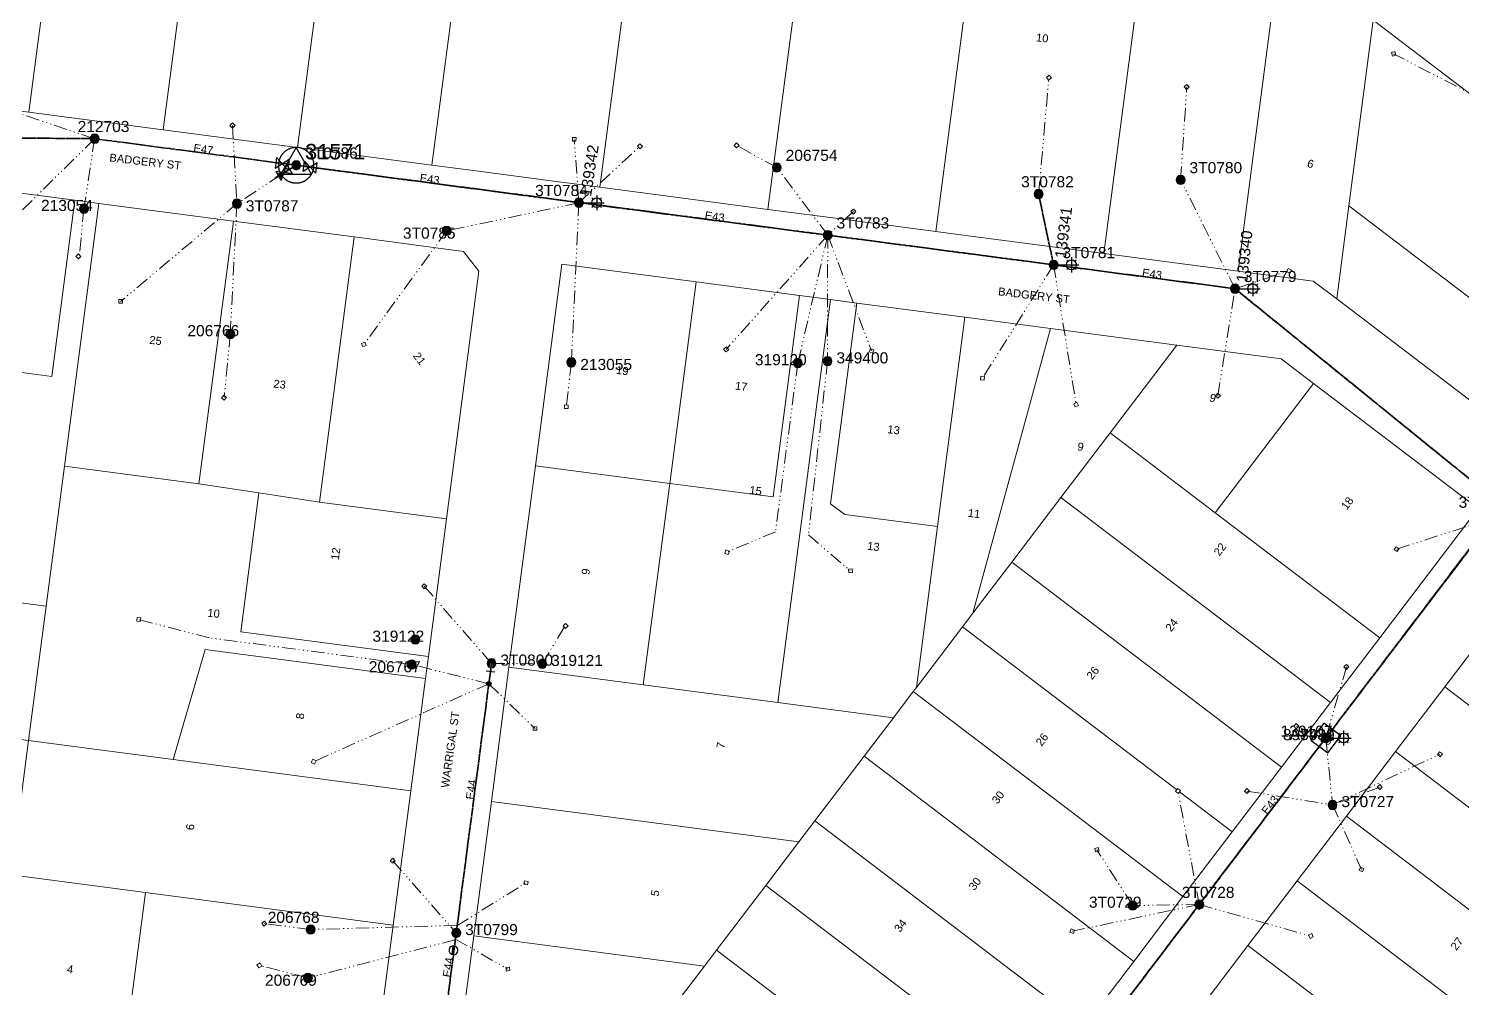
# Model space of a CAD drawing. Header units: metres. Extents: x 264899 to 270320, y 6185871 to 6191197.
# Drawn here: x 267443.8 to 267766.3, y 6186898.8 to 6187114.8 of the extents above; entities that cross this region are included whole.
import ezdxf
from ezdxf.enums import TextEntityAlignment as Align

# ---------------------------------------------------------------- set-up
doc = ezdxf.new("R2010")
doc.units = ezdxf.units.M
doc.linetypes.add('Cable Exist OH', pattern=[1, 1, 0])
doc.linetypes.add('PHANTOMX2', pattern=[6.6, 3, -0.75, 0.2, -0.75, 0.2, -0.75, 0.2, -0.75])
doc.layers.get('0').update_dxf_attribs({"color": 6})
for name, color, linetype, lineweight in [('_User_HV_Exist', 1, 'Continuous', 35), ('_User_LV_Exist', 5, 'Continuous', 35), ('Cadastre Land Parcels_SP_EXT', 118, 'Continuous', 15), ('Cadastre Roads_SP_EXT', 218, 'Continuous', 15), ('Mains_HV_EXT', 13, 'Continuous', 25), ('Mains_LV_EXT', 163, 'Continuous', 25), ('Mains_SL_EXT', 131, 'Continuous', 25), ('Services_SP_EXT', 42, 'PHANTOMX2', 20)]:
    doc.layers.add(name, color=color, linetype=linetype, lineweight=lineweight)
for name, color, linetype in [('Equip_LV_EXT', 7, 'Continuous'), ('Equip_SP_HV_EXT', 7, 'Continuous'), ('Equip_SP_LV_EXT', 7, 'Continuous'), ('Equip_SP_SL_EXT', 7, 'Continuous'), ('Sub_SP_TR_HV_LV_EXT', 7, 'Continuous'), ('SupportsOH_SP_TR_HV_LV_SL_EXT', 7, 'Continuous')]:
    doc.layers.add(name, color=color, linetype=linetype)
doc.layers.get('0').freeze()
doc.styles.add('iecARIAL', font='arial.ttf', dxfattribs={"height": 2})
doc.styles.add('POLE_LABEL', font='arial.ttf', dxfattribs={"height": 2})
doc.styles.add('SL_LABEL', font='arial.ttf', dxfattribs={"height": 2})
doc.styles.get("Standard").update_dxf_attribs({"font": 'arial.ttf'})
doc.linetypes.add('Cable E UG', pattern='A,5,-0.1,["E",Standard,S=1.5,R=0,X=0,Y=-0.75],-1.45', length=6.55)

# ---------------------------------------------------------------- blocks, each defined once
blk = doc.blocks.new('SUB_POLE_EXT')
at = {"flags": 128}
for points in [[(-0.05, 4), (-0.15, 4), (-0.25, 3.99), (-0.34, 3.99), (-0.44, 3.98), (-0.54, 3.96), (-0.64, 3.95), (-0.73, 3.93), (-0.83, 3.91), (-0.92, 3.89), (-1.02, 3.87), (-1.11, 3.84), (-1.21, 3.81), (-1.3, 3.78), (-1.39, 3.75), (-1.49, 3.71), (-1.58, 3.68), (-1.67, 3.64), (-1.75, 3.59), (-1.84, 3.55), (-1.93, 3.5), (-2.01, 3.46), (-2.1, 3.41), (-2.18, 3.35), (-2.26, 3.3), (-2.34, 3.24), (-2.42, 3.18), (-2.5, 3.12), (-2.58, 3.06), (-2.65, 3), (-2.72, 2.93), (-2.79, 2.86), (-2.86, 2.79), (-2.93, 2.72), (-3, 2.65), (-3.06, 2.58), (-3.12, 2.5), (-3.18, 2.42), (-3.24, 2.34), (-3.3, 2.26), (-3.35, 2.18), (-3.41, 2.1), (-3.46, 2.01), (-3.5, 1.93), (-3.55, 1.84), (-3.59, 1.75), (-3.64, 1.67), (-3.68, 1.58), (-3.71, 1.49), (-3.75, 1.39), (-3.78, 1.3), (-3.81, 1.21), (-3.84, 1.11), (-3.87, 1.02), (-3.89, 0.92), (-3.91, 0.83), (-3.93, 0.73), (-3.95, 0.64), (-3.96, 0.54), (-3.98, 0.44), (-3.99, 0.34), (-3.99, 0.25), (-4, 0.15), (-4, 0.05), (-4, -0.05), (-4, -0.15), (-3.99, -0.25), (-3.99, -0.34), (-3.98, -0.44), (-3.96, -0.54), (-3.95, -0.64), (-3.93, -0.73), (-3.91, -0.83), (-3.89, -0.92), (-3.87, -1.02), (-3.84, -1.11), (-3.81, -1.21), (-3.78, -1.3), (-3.75, -1.39), (-3.71, -1.49), (-3.68, -1.58), (-3.64, -1.67), (-3.59, -1.75), (-3.55, -1.84), (-3.5, -1.93), (-3.46, -2.01), (-3.41, -2.1), (-3.35, -2.18), (-3.3, -2.26), (-3.24, -2.34), (-3.18, -2.42), (-3.12, -2.5), (-3.06, -2.58), (-3, -2.65), (-2.93, -2.72), (-2.86, -2.79), (-2.79, -2.86), (-2.72, -2.93), (-2.65, -3), (-2.58, -3.06), (-2.5, -3.12), (-2.42, -3.18), (-2.34, -3.24), (-2.26, -3.3), (-2.18, -3.35), (-2.1, -3.41), (-2.01, -3.46), (-1.93, -3.5), (-1.84, -3.55), (-1.75, -3.59), (-1.67, -3.64), (-1.58, -3.68), (-1.49, -3.71), (-1.39, -3.75), (-1.3, -3.78), (-1.21, -3.81), (-1.11, -3.84), (-1.02, -3.87), (-0.92, -3.89), (-0.83, -3.91), (-0.73, -3.93), (-0.64, -3.95), (-0.54, -3.96), (-0.44, -3.98), (-0.34, -3.99), (-0.25, -3.99), (-0.15, -4), (-0.05, -4), (0.05, -4), (0.15, -4), (0.25, -3.99), (0.34, -3.99), (0.44, -3.98), (0.54, -3.96), (0.64, -3.95), (0.73, -3.93), (0.83, -3.91), (0.92, -3.89), (1.02, -3.87), (1.11, -3.84), (1.21, -3.81), (1.3, -3.78), (1.39, -3.75), (1.49, -3.71), (1.58, -3.68), (1.67, -3.64), (1.75, -3.59), (1.84, -3.55), (1.93, -3.5), (2.01, -3.46), (2.1, -3.41), (2.18, -3.35), (2.26, -3.3), (2.34, -3.24), (2.42, -3.18), (2.5, -3.12), (2.58, -3.06), (2.65, -3), (2.72, -2.93), (2.79, -2.86), (2.86, -2.79), (2.93, -2.72), (3, -2.65), (3.06, -2.58), (3.12, -2.5), (3.18, -2.42), (3.24, -2.34), (3.3, -2.26), (3.35, -2.18), (3.41, -2.1), (3.46, -2.01), (3.5, -1.93), (3.55, -1.84), (3.59, -1.75), (3.64, -1.67), (3.68, -1.58), (3.71, -1.49), (3.75, -1.39), (3.78, -1.3), (3.81, -1.21), (3.84, -1.11), (3.87, -1.02), (3.89, -0.92), (3.91, -0.83), (3.93, -0.73), (3.95, -0.64), (3.96, -0.54), (3.98, -0.44), (3.99, -0.34), (3.99, -0.25), (4, -0.15), (4, -0.05), (4, 0.05), (4, 0.15), (3.99, 0.25), (3.99, 0.34), (3.98, 0.44), (3.96, 0.54), (3.95, 0.64), (3.93, 0.73), (3.91, 0.83), (3.89, 0.92), (3.87, 1.02), (3.84, 1.11), (3.81, 1.21), (3.78, 1.3), (3.75, 1.39), (3.71, 1.49), (3.68, 1.58), (3.64, 1.67), (3.59, 1.75), (3.55, 1.84), (3.5, 1.93), (3.46, 2.01), (3.41, 2.1), (3.35, 2.18), (3.3, 2.26), (3.24, 2.34), (3.18, 2.42), (3.12, 2.5), (3.06, 2.58), (3, 2.65), (2.93, 2.72), (2.86, 2.79), (2.79, 2.86), (2.72, 2.93), (2.65, 3), (2.58, 3.06), (2.5, 3.12), (2.42, 3.18), (2.34, 3.24), (2.26, 3.3), (2.18, 3.35), (2.1, 3.41), (2.01, 3.46), (1.93, 3.5), (1.84, 3.55), (1.75, 3.59), (1.67, 3.64), (1.58, 3.68), (1.49, 3.71), (1.39, 3.75), (1.3, 3.78), (1.21, 3.81), (1.11, 3.84), (1.02, 3.87), (0.92, 3.89), (0.83, 3.91), (0.73, 3.93), (0.64, 3.95), (0.54, 3.96), (0.44, 3.98), (0.34, 3.99), (0.25, 3.99), (0.15, 4), (0.05, 4)], [(0, 4), (-3.46, -2), (3.46, -2)]]:
    blk.add_lwpolyline(points, close=True, dxfattribs=at)
at = {"flags": 8}
blk.add_attdef('ASSET_NUM', text='', height=2.5, dxfattribs=at).set_placement((0, 7), align=Align.MIDDLE_CENTER)
for tag, flags, p in [('STREET_CODE', 9, (-1.38, 1.45)), ('NO_PHASES', 9, (-1.38, 1.05)), ('OPERATED_BY', 9, (-1.38, 0.65)), ('MAINTAINED_BY', 9, (-1.38, 0.45)), ('ORIENTATION', 9, (-1.38, 0.25)), ('OWNED_BY', 9, (-1.38, 0.05)), ('CONSTRUCTED_VOLTAGE', 9, (-1.13, 0.75)), ('OPERATING_VOLTAGE', 9, (-1.13, 0.35)), ('STATE', 9, (-1.38, -0.35)), ('USAGE', 9, (-1.38, -0.75)), ('LEGEND', 9, (-1.38, -0.95)), ('SUBURB', 9, (-1.38, -1.15)), ('STREETNAME', 9, (-1.38, -1.35)), ('LOCATION', 9, (-1.38, -1.55)), ('NOTES', 9, (-1.38, -1.75)), ('Z', 1, (-1.38, -1.95)), ('SECONDARY_VOLTAGE', 9, (-1.13, -0.65)), ('SUBSTATION_TYPE', 9, (-1.13, -1.05))]:
    blk.add_attdef(tag, text='', height=0.1, dxfattribs=dict(flags=flags)).set_placement(p, align=Align.MIDDLE_LEFT)
blk = doc.blocks.new('LV_OH_LINKS_CLOSED_EXT')
for p, q in [((-0.17, 4.97), (-0.17, 3)), ((0.17, 4.97), (0.17, 3))]:
    blk.add_line(p, q)
blk.add_lwpolyline([(0, 2.99, 1), (0, 4.98, 1)], format="xyb", close=True)
at = {"flags": 9}
for tag, p in [('ACTUAL_STATUS', (0, 0)), ('CONSTRUCTED_VOLTAGE', (0, -0.2)), ('OPERATING_VOLTAGE', (0, -0.6)), ('ORIENTATION', (0, -0.8)), ('OWNED_BY', (0, -1)), ('STATE', (0, -1.2)), ('SWITCH_TYPE', (0, -1.4)), ('NO_PHASES', (0, -0.4)), ('USAGE', (0, -1.6)), ('NOTES', (0, -1.8))]:
    blk.add_attdef(tag, text='', height=0.2, dxfattribs=at).set_placement(p, align=Align.MIDDLE_LEFT)
at = {"flags": 1}
blk.add_attdef('Z', (0, 0), '', height=0.2, dxfattribs=at)
blk = doc.blocks.new('LV_OH_LINKS_DISTFUSE_EXT')
for p, q in [((0, 0), (0.96, 0)), ((3.84, 0), (4.8, 0))]:
    blk.add_line(p, q)
blk.add_lwpolyline([(3.84, -1.2), (3.84, 1.2), (0.96, -1.2), (0.96, 1.2)], close=True)
at = {"flags": 9}
for tag, p in [('ACTUAL_STATUS', (0, 0)), ('CONSTRUCTED_VOLTAGE', (0, -0.2)), ('OPERATING_VOLTAGE', (0, -0.6)), ('ORIENTATION', (0, -0.8)), ('OWNED_BY', (0, -1)), ('STATE', (0, -1.2)), ('SWITCH_TYPE', (0, -1.4)), ('NO_PHASES', (0, -0.4)), ('USAGE', (0, -1.6)), ('NOTES', (0, -1.8))]:
    blk.add_attdef(tag, text='', height=0.2, dxfattribs=at).set_placement(p, align=Align.MIDDLE_LEFT)
at = {"flags": 1}
blk.add_attdef('Z', (0, 0), '', height=0.2, dxfattribs=at)
blk = doc.blocks.new('SL_LANTERN_EXT')
at = {"flags": 9}
for tag, p in [('LRATECODE', (-7.4, 0)), ('LOUTREACHVOCAB', (-7.2, 0)), ('LOUTREACH', (-7, 0)), ('LANTNUMBER', (-6.6, 0)), ('LNEW', (-6.4, 0)), ('LMASTVOCAB', (-6.2, 0)), ('LMAST', (-6, 0)), ('LLAMPVOCAB', (-5.8, 0)), ('LLAMP', (-5.6, 0)), ('LEXIST', (-5.4, 0)), ('LCHARGE3PERCENT', (-5.2, 0)), ('LCHARGE3', (-5, 0)), ('LCHARGE2PERCENT', (-4.8, 0)), ('LCHARGE2', (-4.6, 0)), ('LCHARGE1PERCENT', (-4.4, 0)), ('LCHARGE1', (-4.2, 0)), ('LCATEGORY', (-4, 0)), ('LBRACKETVOCAB', (-3.8, 0)), ('LBRACKET', (-3.6, 0)), ('LKINGHEIGHT', (-3.4, 0)), ('CREPLACE', (-3.2, 0)), ('CREMOVE', (-3, 0)), ('CNUMBER', (-2.8, 0)), ('CNEW', (-2.6, 0)), ('CEXIST', (-2.4, 0)), ('USAGE', (-2.2, 0)), ('STATE', (-2, 0)), ('OWNED_BY', (-1.8, 0)), ('ORIENTATION', (-1.6, 0)), ('OPERATING_VOLTAGE', (-1.4, 0)), ('NO_PHASES', (-1.2, 0)), ('LANTERN_TYPE', (-1, 0)), ('LANTERN_PURPOSE', (-0.8, 0)), ('CONTROL_TYPE', (-0.6, 0)), ('CONSTRUCTED_VOLTAGE', (-0.4, 0))]:
    blk.add_attdef(tag, text='', height=0.001, rotation=270, dxfattribs=at).set_placement(p, align=Align.MIDDLE_LEFT)
at = {"style": 'SL_LABEL', "flags": 9}
blk.add_attdef('STREET_CODE', text='', height=0.001, rotation=270, dxfattribs=at).set_placement((0, 0), align=Align.MIDDLE_LEFT)
at = {"flags": 1}
blk.add_attdef('Z', (0, 0), '', height=0.001, rotation=270, dxfattribs=at)
at = {"flags": 9}
for tag, p in [('LREMOVE', (0, -7.6)), ('LREPLACE', (0, -7.8)), ('LTYPE', (0, -8)), ('LTYPEVOCAB', (0, -8.2)), ('LEGEND', (0, -8.4)), ('SUBURB', (0, -8.6)), ('STREETNAME', (0, -8.8)), ('LOCATION', (0, -9)), ('NOTES', (0, -9.2)), ('MAINTAINED_BY', (0, -9.86))]:
    blk.add_attdef(tag, text='', height=0.001, dxfattribs=at).set_placement(p, align=Align.MIDDLE_LEFT)
blk.add_attdef('OPERATED_BY', (0, -9.61), '', height=0.001, dxfattribs=at)
blk.add_wipeout([(5.69, 0), (5.06, -1.06), (4, -1.69), (2.94, -1.06), (2.31, 0), (2.94, 1.06), (4, 1.69), (5.06, 1.06)])
for p, q in [((0, 0), (4, 0)), ((2.94, 1.06), (3.2, 0.8)), ((4, 1.69), (4, 0)), ((5.06, 1.06), (4.8, 0.8)), ((2.94, -1.06), (3.2, -0.8)), ((4, 0), (5.69, 0)), ((4, 0), (4, -1.69)), ((5.06, -1.06), (4.8, -0.8))]:
    blk.add_line(p, q)
blk.add_circle((4, 0), 1.12)
at = {"width": 0.9}
blk.add_attdef('LNUMBER', text='', height=1, dxfattribs=at).set_placement((7, -1), align=Align.MIDDLE_LEFT)
blk = doc.blocks.new('CCP_EXT')
blk.add_wipeout([(0, 0.57), (0.57, 0), (0, -0.57), (-0.57, 0)])
blk.add_lwpolyline([(-0.57, 0), (0, 0.57), (0.57, 0), (0, -0.57), (-0.57, 0)])
at = {"flags": 1}
blk.add_attdef('Z', (0, 0), '', height=0.2, dxfattribs=at)
at = {"flags": 9}
for tag, p in [('CCP_TYPE', (0, 0)), ('CONSTRUCTED_VOLTAGE', (0, -0.2)), ('OPERATING_VOLTAGE', (0, -0.6)), ('ORIENTATION', (0, -0.8)), ('OWNED_BY', (0, -1)), ('STATE', (0, -1.8)), ('NO_PHASES', (0, -0.4)), ('USAGE', (0, -1.2)), ('LEGEND', (0, -1.4)), ('LIFE_SUPPORT', (0, -1.6)), ('NOTES', (0, -2))]:
    blk.add_attdef(tag, text='', height=0.2, dxfattribs=at).set_placement(p, align=Align.MIDDLE_LEFT)
blk = doc.blocks.new('POLE_EXT')
blk.add_hatch(color=256).paths.add_polyline_path([(-1, 0, 1), (1, 0, 1)])
blk.add_lwpolyline([(-1, 0, 1), (1, 0, 1)], format="xyb", close=True)
at = {"flags": 8}
blk.add_attdef('pNumber', text='', height=2, dxfattribs=at).set_placement((2.5, 2.5), align=Align.MIDDLE_CENTER)
at = {"style": 'POLE_LABEL', "flags": 9}
for tag, p in [('STRUCTURE_PLANT_NUMBER', (1.35, 0.03)), ('STREET_CODE', (1.35, -0.2))]:
    blk.add_attdef(tag, text='', height=0.2, dxfattribs=at).set_placement(p, align=Align.MIDDLE_LEFT)
at = {"flags": 9}
for tag, p in [('OWNED_BY', (1.35, -0.4)), ('SPECIAL_USE', (1.35, -0.8)), ('STATE', (1.35, -1)), ('cLV', (1.35, -1.4)), ('hDepth', (1.35, -1.6)), ('hDia', (1.35, -1.8)), ('cHV', (1.35, -2)), ('PARENT', (1.35, -0.6)), ('USAGE', (1.35, -1.2)), ('LBRACKET', (1.35, -2.2)), ('LExisting', (1.35, -2.4)), ('LANTNUMBER', (1.35, -2.6)), ('LOther', (1.35, -2.8)), ('LRemove', (1.35, -3)), ('LEGEND', (1.35, -3.2)), ('cLinedev', (1.35, -3.4)), ('pExisting', (1.35, -3.8)), ('pFooting', (1.35, -4.4)), ('pNew', (1.35, -4.6)), ('pRelocate', (1.35, -5)), ('pRemove', (1.35, -5.2)), ('pReplace', (1.35, -5.4)), ('pStay', (1.35, -5.6)), ('pType', (1.35, -5.8)), ('cspan', (1.35, -6)), ('STREETNAME', (1.35, -6.2)), ('SUBURB', (1.35, -6.4)), ('LOCATION', (1.35, -3.6)), ('PFNUMBER', (1.35, -4)), ('NEWPFNUMBER', (1.35, -4.2)), ('OPERATED_BY', (1.36, -7.01)), ('NOTES', (1.35, -6.6)), ('MAINTAINED_BY', (1.36, -6.81))]:
    blk.add_attdef(tag, text='', height=0.2, dxfattribs=at).set_placement(p, align=Align.MIDDLE_LEFT)
at = {"flags": 1}
blk.add_attdef('Z', (1.35, -7.33), '', height=0.2, dxfattribs=at)
blk = doc.blocks.new('HV_LOAD_BREAK_EXT')
blk.add_lwpolyline([(-2.4, -2.4), (2.4, -2.4), (2.4, 2.4), (-2.4, 2.4)], close=True)
at = {"insert": (-1.1, 0.99), "char_height": 2, "width": 2.9628, "attachment_point": 1}
blk.add_mtext('{\\Fisocp|c0;LB}', dxfattribs=at)
for tag, height, flags, p in [('ASSET_NUM', 2.5, 8, (2, 2)), ('STREET_CODE', 0.2, 9, (1.5, 0)), ('ACTUAL_STATUS', 0.2, 9, (1.5, -0.2)), ('CONSTRUCTED_VOLTAGE', 0.2, 9, (1.5, -0.4)), ('OPERATING_VOLTAGE', 0.2, 9, (1.5, -0.8)), ('ORIENTATION', 0.2, 9, (1.5, -1)), ('OWNED_BY', 0.2, 9, (1.5, -1.2)), ('OPERATED_BY', 0.2, 9, (1.5, -1.4)), ('STATE', 0.2, 9, (1.5, -1.8)), ('SWITCH_TYPE', 0.2, 9, (1.5, -2)), ('STREETNAME', 0.2, 9, (1.5, -2.8)), ('SUBURB', 0.2, 9, (1.5, -3)), ('NO_PHASES', 0.2, 9, (1.5, -0.6)), ('MAINTAINED_BY', 0.2, 9, (1.5, -1.6)), ('USAGE', 0.2, 9, (1.5, -2.2)), ('LEGEND', 0.2, 9, (1.5, -2.4)), ('LOCATION', 0.2, 9, (1.5, -2.6)), ('NOTES', 0.2, 9, (1.5, -3.2)), ('Z', 0.2, 1, (1.5, -3.6)), ('LABEL_ALIGNMENT', 0.2, 9, (1.5, -3.4))]:
    blk.add_attdef(tag, text='', height=height, dxfattribs=dict(flags=flags)).set_placement(p, align=Align.MIDDLE_LEFT)
blk = doc.blocks.new('End Shackle_EXT')
blk.add_wipeout([(0, 0.25), (1.81, 0.25), (1.82, -0.25), (0, -0.25)])
blk.add_line((1.81, -1), (1.81, 1))
at = {"flags": 1}
blk.add_attdef('Z', (0, 0), '', height=0.2, dxfattribs=at)
at = {"flags": 9}
for tag, p in [('CONNECTOR_TYPE', (0, 0)), ('CONSTRUCTED_VOLTAGE', (0, -0.2)), ('OPERATING_VOLTAGE', (0, -0.6)), ('ORIENTATION', (0, -0.8)), ('OWNED_BY', (0, -1)), ('STATE', (0, -1.2)), ('NO_PHASES', (0, -0.4)), ('USAGE', (0, -1.4)), ('NOTES', (0, -1.6))]:
    blk.add_attdef(tag, text='', height=0.2, dxfattribs=at).set_placement(p, align=Align.MIDDLE_LEFT)
blk = doc.blocks.new('CONNECTOR_NODE_EXT')
h = blk.add_hatch(color=256)
edge = h.paths.add_edge_path()
edge.add_arc((0, 0), 0.5, 0, 360)
blk.add_circle((0, 0), 0.5)
at = {"flags": 1}
blk.add_attdef('Z', (0, 0), '', height=0.2, dxfattribs=at)
at = {"flags": 9}
for tag, p in [('CONNECTOR_TYPE', (0, 0)), ('CONSTRUCTED_VOLTAGE', (0, -0.2)), ('OPERATING_VOLTAGE', (0, -0.6)), ('ORIENTATION', (0, -0.8)), ('SUBTYPE', (0, -1)), ('NO_PHASES', (0, -0.4)), ('USAGE', (0, -1.2)), ('NOTES', (0, -1.4))]:
    blk.add_attdef(tag, text='', height=0.2, dxfattribs=at).set_placement(p, align=Align.MIDDLE_LEFT)

msp = doc.modelspace()

# ---------------------------------------------------------------- linework, layer by layer
at = {"layer": '_User_LV_Exist', "linetype": 'Cable Exist OH'}
for points in [[(267458.6, 6187090.04), (267373.37, 6187090.83), (267355.37, 6187070.71)], [(267503.94, 6187084.07), (267458.6, 6187090.04)], [(267503.94, 6187084.07), (267500.44, 6187081.87)], [(267539.94, 6186911.27), (267547.28, 6186967.36)], [(267536.91, 6186887.84), (267539.94, 6186911.27)]]:
    msp.add_lwpolyline(points, dxfattribs=at)
at = {"layer": 'Cadastre Land Parcels_SP_EXT', "linetype": 'Continuous'}
for points in [[(267458.3, 6187206.52), (267428.04, 6187210.23), (267413.55, 6187100.01), (267443.78, 6187096.03), (267458.3, 6187206.52)], [(267488.55, 6187202.81), (267458.3, 6187206.52), (267443.78, 6187096.03), (267474, 6187092.04), (267488.55, 6187202.81)], [(267518.81, 6187199.1), (267488.55, 6187202.81), (267474, 6187092.04), (267504.22, 6187088.06), (267518.81, 6187199.1)], [(267549.07, 6187195.39), (267518.81, 6187199.1), (267504.22, 6187088.06), (267534.44, 6187084.08), (267549.07, 6187195.39)], [(267586.89, 6187190.75), (267578.67, 6187191.76), (267549.07, 6187195.39), (267534.44, 6187084.08), (267543.22, 6187082.93), (267563.52, 6187080.26), (267564.82, 6187080.09), (267572.23, 6187079.11), (267586.89, 6187190.75)], [(267624.71, 6187186.12), (267616.73, 6187187.1), (267586.89, 6187190.75), (267572.23, 6187079.11), (267594.38, 6187076.2), (267610.01, 6187074.14), (267624.71, 6187186.12)], [(267662.53, 6187181.48), (267633.26, 6187185.07), (267626.69, 6187185.88), (267624.71, 6187186.12), (267610.01, 6187074.14), (267624.63, 6187072.22), (267647.79, 6187069.17), (267662.53, 6187181.48)], [(267700.35, 6187176.85), (267662.53, 6187181.48), (267647.79, 6187069.17), (267655.09, 6187068.21), (267685.58, 6187064.2), (267700.35, 6187176.85)], [(267719.66, 6187089.62), (267725.3, 6187132.61), (267728.04, 6187153.49), (267730.61, 6187173.14), (267700.35, 6187176.85), (267685.58, 6187064.2), (267715.81, 6187060.22), (267719.66, 6187089.62)], [(267825.14, 6187079.61), (267728.04, 6187153.49), (267725.3, 6187132.61), (267746.21, 6187116.7), (267814.08, 6187065.05), (267825.14, 6187079.61)], [(267740.73, 6187074.9), (267746.21, 6187116.7), (267725.3, 6187132.61), (267719.66, 6187089.62), (267715.81, 6187060.22), (267732.74, 6187058), (267737.99, 6187054), (267740.73, 6187074.9)], [(267814.08, 6187065.05), (267746.21, 6187116.7), (267740.73, 6187074.9), (267791.94, 6187035.92), (267814.08, 6187065.05)], [(267454.15, 6187076.19), (267429.36, 6187079.45), (267426.38, 6187056.69), (267424.16, 6187039.78), (267448.96, 6187036.52), (267454.15, 6187076.19)], [(267459.58, 6187075.47), (267454.15, 6187076.19), (267448.96, 6187036.52), (267424.16, 6187039.78), (267423.41, 6187034.05), (267420.45, 6187011.41), (267417.48, 6186988.76), (267447.71, 6186984.79), (267451.84, 6187016.33), (267459.58, 6187075.47)], [(267489.8, 6187071.5), (267459.58, 6187075.47), (267451.84, 6187016.33), (267482.06, 6187012.35), (267489.8, 6187071.5)], [(267783.29, 6187024.54), (267791.94, 6187035.92), (267740.73, 6187074.9), (267737.99, 6187054), (267777.69, 6187023.78), (267783.29, 6187024.54)], [(267517, 6187067.92), (267489.8, 6187071.5), (267482.06, 6187012.35), (267495.57, 6187010.31), (267509.19, 6187008.25), (267517, 6187067.92)], [(267545.02, 6187060.19), (267541.58, 6187064.68), (267517, 6187067.92), (267509.19, 6187008.25), (267537.73, 6187004.49), (267545.02, 6187060.19)], [(267593.89, 6187057.8), (267563.67, 6187061.78), (267557.74, 6187016.44), (267587.95, 6187012.46), (267593.89, 6187057.8)], [(267617.18, 6187054.74), (267593.89, 6187057.8), (267587.95, 6187012.46), (267611.25, 6187009.4), (267617.18, 6187054.74)], [(267624.12, 6187053.83), (267617.18, 6187054.74), (267611.25, 6187009.4), (267587.95, 6187012.46), (267582.02, 6186967.11), (267612.25, 6186963.14), (267624.12, 6187053.83)], [(267642.76, 6186965.6), (267643.45, 6186966.5), (267648.19, 6187002.73), (267627.38, 6187005.48), (267624.15, 6187007.86), (267630.07, 6187053.05), (267624.12, 6187053.83), (267612.25, 6186963.14), (267638.29, 6186959.71), (267642.76, 6186965.6)], [(267654.35, 6187049.85), (267630.07, 6187053.05), (267624.15, 6187007.86), (267627.38, 6187005.48), (267648.19, 6187002.73), (267654.35, 6187049.85)], [(267653.83, 6186980.16), (267656.16, 6186983.22), (267673.65, 6187047.32), (267654.35, 6187049.85), (267648.19, 6187002.73), (267643.45, 6186966.5), (267653.83, 6186980.16)], [(267664.9, 6186994.72), (267675.97, 6187009.28), (267687.04, 6187023.84), (267697.3, 6187037.33), (267702.05, 6187043.58), (267673.65, 6187047.32), (267656.16, 6186983.22), (267664.9, 6186994.72)], [(267732.8, 6187034.96), (267725.53, 6187040.49), (267702.05, 6187043.58), (267697.3, 6187037.33), (267687.04, 6187023.84), (267710.68, 6187005.85), (267732.8, 6187034.96)], [(267769.81, 6187006.81), (267732.8, 6187034.96), (267710.68, 6187005.85), (267747.69, 6186977.69), (267769.81, 6187006.81)], [(267747.69, 6186977.69), (267710.68, 6187005.85), (267687.04, 6187023.84), (267675.97, 6187009.28), (267736.62, 6186963.13), (267747.69, 6186977.69)], [(267491.48, 6186979.03), (267495.57, 6187010.31), (267482.06, 6187012.35), (267451.84, 6187016.33), (267447.71, 6186984.79), (267443.75, 6186954.56), (267476.28, 6186950.28), (267483.44, 6186975.04), (267533.02, 6186968.52), (267533.67, 6186973.48), (267491.48, 6186979.03)], [(267587.95, 6187012.46), (267557.74, 6187016.44), (267551.8, 6186971.09), (267582.02, 6186967.11), (267587.95, 6187012.46)], [(267537.73, 6187004.49), (267509.19, 6187008.25), (267495.57, 6187010.31), (267491.48, 6186979.03), (267533.67, 6186973.48), (267537.73, 6187004.49)], [(267736.62, 6186963.13), (267675.97, 6187009.28), (267664.9, 6186994.72), (267725.56, 6186948.56), (267736.62, 6186963.13)], [(267447.71, 6186984.79), (267417.48, 6186988.76), (267357.03, 6186996.71), (267356.36, 6186991.62), (267367.75, 6186991.27), (267406.43, 6186986.18), (267402.99, 6186959.92), (267443.75, 6186954.56), (267447.71, 6186984.79)], [(267725.56, 6186948.56), (267664.9, 6186994.72), (267656.16, 6186983.22), (267653.83, 6186980.16), (267714.49, 6186934), (267725.56, 6186948.56)], [(267813.79, 6186973.29), (267787.54, 6186993.26), (267781.93, 6186992.5), (267762.31, 6186966.67), (267791.73, 6186944.24), (267813.79, 6186973.29)], [(267714.49, 6186934), (267653.83, 6186980.16), (267643.45, 6186966.5), (267642.76, 6186965.6), (267703.42, 6186919.43), (267714.49, 6186934)], [(267533.02, 6186968.52), (267483.44, 6186975.04), (267476.28, 6186950.28), (267529.72, 6186943.25), (267533.02, 6186968.52)], [(267620.62, 6186936.48), (267631.69, 6186951.04), (267638.29, 6186959.71), (267612.25, 6186963.14), (267582.02, 6186967.11), (267551.8, 6186971.09), (267547.85, 6186940.86), (267617.04, 6186931.76), (267620.62, 6186936.48)], [(267703.42, 6186919.43), (267642.76, 6186965.6), (267638.29, 6186959.71), (267631.69, 6186951.04), (267692.35, 6186904.86), (267703.42, 6186919.43)], [(267822.83, 6186920.53), (267791.73, 6186944.24), (267762.31, 6186966.67), (267751.24, 6186952.11), (267811.76, 6186905.96), (267822.83, 6186920.53)], [(267529.72, 6186943.25), (267476.28, 6186950.28), (267443.75, 6186954.56), (267439.79, 6186924.33), (267470.02, 6186920.36), (267525.76, 6186913.02), (267529.72, 6186943.25)], [(267692.35, 6186904.86), (267631.69, 6186951.04), (267620.62, 6186936.48), (267681.29, 6186890.3), (267692.35, 6186904.86)], [(267811.76, 6186905.96), (267751.24, 6186952.11), (267740.18, 6186937.54), (267800.7, 6186891.39), (267811.76, 6186905.96)], [(267598.48, 6186907.36), (267609.55, 6186921.92), (267617.04, 6186931.76), (267547.85, 6186940.86), (267543.89, 6186910.64), (267595.77, 6186903.79), (267598.48, 6186907.36)], [(267681.29, 6186890.3), (267620.62, 6186936.48), (267617.04, 6186931.76), (267609.55, 6186921.92), (267670.22, 6186875.73), (267681.29, 6186890.3)], [(267800.7, 6186891.39), (267740.18, 6186937.54), (267729.11, 6186922.98), (267789.64, 6186876.82), (267800.7, 6186891.39)], [(267464.08, 6186875.01), (267470.02, 6186920.36), (267439.79, 6186924.33), (267434.54, 6186884.22), (267459.8, 6186880.9), (267453.18, 6186830.32), (267458.14, 6186829.67), (267464.08, 6186875.01)], [(267670.22, 6186875.73), (267609.55, 6186921.92), (267598.48, 6186907.36), (267659.15, 6186861.17), (267670.22, 6186875.73)], [(267789.64, 6186876.82), (267729.11, 6186922.98), (267718.04, 6186908.41), (267778.57, 6186862.26), (267789.64, 6186876.82)], [(267525.76, 6186913.02), (267470.02, 6186920.36), (267464.08, 6186875.01), (267487.48, 6186871.93), (267519.83, 6186867.68), (267525.76, 6186913.02)], [(267587.41, 6186892.8), (267595.77, 6186903.79), (267543.89, 6186910.64), (267541.08, 6186889.15), (267580.67, 6186883.94), (267587.41, 6186892.8)], [(267659.15, 6186861.17), (267598.48, 6186907.36), (267595.77, 6186903.79), (267587.41, 6186892.8), (267648.08, 6186846.6), (267659.15, 6186861.17)], [(267778.57, 6186862.26), (267718.04, 6186908.41), (267706.97, 6186893.85), (267767.51, 6186847.69), (267778.57, 6186862.26)]]:
    msp.add_lwpolyline(points, close=True, dxfattribs=at)
at = {"layer": 'Mains_LV_EXT', "linetype": 'Cable Exist OH'}
for points in [[(267458.6, 6187090.04), (267373.37, 6187090.83), (267355.37, 6187070.71)], [(267503.94, 6187084.07), (267458.6, 6187090.04)], [(267503.94, 6187084.07), (267500.44, 6187081.87)], [(267539.94, 6186911.27), (267547.28, 6186967.36)], [(267536.91, 6186887.84), (267539.94, 6186911.27)]]:
    msp.add_lwpolyline(points, dxfattribs=at)
at = {"layer": 'Services_SP_EXT'}
for points in [[(267458.6, 6187090.04), (267429.04, 6187099.98)], [(267458.6, 6187090.04), (267456.19, 6187074.28)], [(267623.5, 6187068.33), (267612.05, 6187083.55)], [(267500.44, 6187081.87), (267490.6, 6187075.43)], [(267490.6, 6187075.43), (267489.12, 6187046.08)], [(267623.5, 6187068.33), (267616.78, 6187039.55)], [(267623.5, 6187068.33), (267623.46, 6187039.96)], [(267547.28, 6186967.36), (267529.93, 6186971.68)], [(267547.87, 6186971.93), (267559.28, 6186971.85)], [(267540.16, 6186912.98), (267507.19, 6186912.03)], [(267539.73, 6186909.74), (267506.57, 6186901.13)]]:
    msp.add_lwpolyline(points, dxfattribs=at)

# ---------------------------------------------------------------- block references
at = {"layer": 'Equip_LV_EXT'}
for p, rotation in [((267503.18, 6187084.13), 172.496114176781), ((267503.24, 6187083.63), 210.9377246725317), ((267504.71, 6187083.96), 352.2371130469799)]:
    msp.add_blockref('LV_OH_LINKS_DISTFUSE_EXT', p, dxfattribs=dict(at, rotation=rotation))
for p in [(267500.44, 6187081.87), (267547.28, 6186967.36)]:
    msp.add_blockref('CONNECTOR_NODE_EXT', p, dxfattribs=at)
at = {"layer": 'Equip_SP_LV_EXT', "rotation": 171.5934898604723}
msp.add_blockref('LV_OH_LINKS_CLOSED_EXT', (267539.89, 6186911.3), dxfattribs=at)
at = {"layer": 'Sub_SP_TR_HV_LV_EXT'}
ref = msp.add_blockref('SUB_POLE_EXT', (267503.94, 6187084.07), dxfattribs=at)
ref.add_attrib('ASSET_NUM', '31571', dxfattribs={"layer": '0', "height": 3.5}).set_placement((267505.94, 6187084.32), align=Align.BOTTOM_LEFT)
at = {"layer": 'SupportsOH_SP_TR_HV_LV_SL_EXT'}
ref = msp.add_blockref('POLE_EXT', (267458.6, 6187090.04), dxfattribs=at)
ref.add_attrib('ASSET_NUM', '212703', dxfattribs={"layer": '0', "height": 2.5, "style": 'POLE_LABEL'}).set_placement((267460.6, 6187090.79), align=Align.BOTTOM_CENTER)
ref = msp.add_blockref('POLE_EXT', (267503.94, 6187084.07), dxfattribs=at)
ref.add_attrib('ASSET_NUM', '3T0786', dxfattribs={"layer": '0', "height": 2.5, "style": 'POLE_LABEL'}).set_placement((267505.94, 6187084.82), align=Align.BOTTOM_LEFT)
ref = msp.add_blockref('POLE_EXT', (267612.05, 6187083.55), dxfattribs=at)
ref.add_attrib('ASSET_NUM', '206754', dxfattribs={"layer": '0', "height": 2.5, "style": 'POLE_LABEL'}).set_placement((267614.05, 6187084.3), align=Align.BOTTOM_LEFT)
ref = msp.add_blockref('POLE_EXT', (267702.89, 6187080.77), dxfattribs=at)
ref.add_attrib('ASSET_NUM', '3T0780', dxfattribs={"layer": '0', "height": 2.5, "style": 'POLE_LABEL'}).set_placement((267704.89, 6187081.52), align=Align.BOTTOM_LEFT)
ref = msp.add_blockref('POLE_EXT', (267670.93, 6187077.6), dxfattribs=at)
ref.add_attrib('ASSET_NUM', '3T0782', dxfattribs={"layer": '0', "height": 2.5, "style": 'POLE_LABEL'}).set_placement((267672.93, 6187078.35), align=Align.BOTTOM_CENTER)
ref = msp.add_blockref('POLE_EXT', (267456.19, 6187074.28), dxfattribs=at)
ref.add_attrib('ASSET_NUM', '213054', dxfattribs={"layer": '0', "height": 2.5, "style": 'POLE_LABEL'}).set_placement((267458.19, 6187075.03), align=Align.MIDDLE_RIGHT)
ref = msp.add_blockref('POLE_EXT', (267490.6, 6187075.43), dxfattribs=at)
ref.add_attrib('ASSET_NUM', '3T0787', dxfattribs={"layer": '0', "height": 2.5, "style": 'POLE_LABEL'}).set_placement((267492.6, 6187076.18), align=Align.TOP_LEFT)
ref = msp.add_blockref('POLE_EXT', (267537.79, 6187069.29), dxfattribs=at)
ref.add_attrib('ASSET_NUM', '3T0785', dxfattribs={"layer": '0', "height": 2.5, "style": 'POLE_LABEL'}).set_placement((267539.79, 6187070.04), align=Align.TOP_RIGHT)
ref = msp.add_blockref('POLE_EXT', (267489.12, 6187046.08), dxfattribs=at)
ref.add_attrib('ASSET_NUM', '206766', dxfattribs={"layer": '0', "height": 2.5, "style": 'POLE_LABEL'}).set_placement((267491.12, 6187046.83), align=Align.MIDDLE_RIGHT)
ref = msp.add_blockref('POLE_EXT', (267616.78, 6187039.55), dxfattribs=at)
ref.add_attrib('ASSET_NUM', '319120', dxfattribs={"layer": '0', "height": 2.5, "style": 'POLE_LABEL'}).set_placement((267618.78, 6187040.3), align=Align.MIDDLE_RIGHT)
ref = msp.add_blockref('POLE_EXT', (267565.84, 6187039.72), dxfattribs=at)
ref.add_attrib('ASSET_NUM', '213055', dxfattribs={"layer": '0', "height": 2.5, "style": 'POLE_LABEL'}).set_placement((267567.84, 6187040.47), align=Align.TOP_LEFT)
ref = msp.add_blockref('POLE_EXT', (267775.26, 6187007.46), dxfattribs=at)
ref.add_attrib('ASSET_NUM', '3T0725', dxfattribs={"layer": '0', "height": 2.5, "style": 'POLE_LABEL'}).set_placement((267777.26, 6187008.21), align=Align.MIDDLE_RIGHT)
ref = msp.add_blockref('POLE_EXT', (267530.74, 6186977.31), dxfattribs=at)
ref.add_attrib('ASSET_NUM', '319122', dxfattribs={"layer": '0', "height": 2.5, "style": 'POLE_LABEL'}).set_placement((267532.74, 6186978.06), align=Align.MIDDLE_RIGHT)
ref = msp.add_blockref('POLE_EXT', (267547.87, 6186971.93), dxfattribs=at)
ref.add_attrib('ASSET_NUM', '3T0800', dxfattribs={"layer": '0', "height": 2.5, "style": 'POLE_LABEL'}).set_placement((267549.87, 6186972.68), align=Align.MIDDLE_LEFT)
ref = msp.add_blockref('POLE_EXT', (267559.28, 6186971.85), dxfattribs=at)
ref.add_attrib('ASSET_NUM', '319121', dxfattribs={"layer": '0', "height": 2.5, "style": 'POLE_LABEL'}).set_placement((267561.28, 6186972.6), align=Align.MIDDLE_LEFT)
ref = msp.add_blockref('POLE_EXT', (267529.93, 6186971.68), dxfattribs=at)
ref.add_attrib('ASSET_NUM', '206767', dxfattribs={"layer": '0', "height": 2.5, "style": 'POLE_LABEL'}).set_placement((267531.93, 6186972.43), align=Align.TOP_RIGHT)
ref = msp.add_blockref('POLE_EXT', (267707.08, 6186917.65), dxfattribs=at)
ref.add_attrib('ASSET_NUM', '3T0728', dxfattribs={"layer": '0', "height": 2.5, "style": 'POLE_LABEL'}).set_placement((267709.08, 6186918.4), align=Align.BOTTOM_CENTER)
ref = msp.add_blockref('POLE_EXT', (267692.1, 6186917.43), dxfattribs=at)
ref.add_attrib('ASSET_NUM', '3T0729', dxfattribs={"layer": '0', "height": 2.5, "style": 'POLE_LABEL'}).set_placement((267694.1, 6186918.18), align=Align.MIDDLE_RIGHT)
ref = msp.add_blockref('POLE_EXT', (267539.94, 6186911.27), dxfattribs=at)
ref.add_attrib('ASSET_NUM', '3T0799', dxfattribs={"layer": '0', "height": 2.5, "style": 'POLE_LABEL'}).set_placement((267541.94, 6186912.02), align=Align.MIDDLE_LEFT)

# ---------------------------------------------------------------- texts
at = {"layer": 'Cadastre Land Parcels_SP_EXT'}
for s, rotation, p in [('10', 353.31, (267670.27, 6187111.98)), ('6', 344.7, (267731.21, 6187083.72)), ('25', 352.81, (267470.82, 6187043.91)), ('21', 307.9, (267530.11, 6187041.11)), ('19', 352.81, (267575.81, 6187037.12)), ('23', 352.81, (267498.73, 6187034.06)), ('17', 352.81, (267602.57, 6187033.6)), ('9', 344.7, (267709.23, 6187031.01)), ('13', 352.8332, (267636.83, 6187023.79)), ('9', 352.81, (267679.58, 6187019.9)), ('15', 352.81, (267605.8, 6187010.11)), ('18', 53.01, (267740.25, 6187006.33)), ('11', 352.8345, (267654.94, 6187004.96)), ('13', 353.0346, (267632.29, 6186997.54)), ('12', 82.8, (267513.53, 6186995.11)), ('22', 53.01, (267711.6, 6186995.96)), ('9', 82.8, (267569.88, 6186991.78)), ('10', 353.9923, (267483.88, 6186982.47)), ('24', 53.01, (267700.76, 6186978.92)), ('26', 52.23, (267682.99, 6186968.13)), ('8', 82.8, (267505.62, 6186959.27)), ('7', 79.6211, (267600.2, 6186952.65)), ('26', 53.01, (267671.59, 6186953.14)), ('30', 53.01, (267661.7, 6186940.13)), ('6', 82.8, (267480.89, 6186934.3)), ('30', 53.01, (267656.49, 6186920.67)), ('5', 79.6205, (267585.43, 6186919.39)), ('34', 53.01, (267639.74, 6186911.24)), ('27', 53.01, (267764.9, 6186907.18)), ('4', 352.81, (267452.28, 6186902.29))]:
    msp.add_text(s, height=1.8, rotation=rotation, dxfattribs=at).set_placement(p)
at = {"layer": 'Cadastre Roads_SP_EXT'}
for s, rotation, p in [('BADGERY ST', 353.3306, (267461.84, 6187084.95)), ('BADGERY ST', 353.3351, (267661.76, 6187054.81)), ('WARRIGAL ST', 82.0396, (267538.28, 6186943.83))]:
    msp.add_text(s, height=1.8, rotation=rotation, dxfattribs=at).set_placement(p)
at = {"layer": 'Mains_LV_EXT'}
for s, rotation, p in [('E47', 351.6674, (267480.72, 6187087.12)), ('E43', 351.6674, (267531.63, 6187080.4)), ('E43', 351.6674, (267595.74, 6187071.96)), ('E43', 351.6674, (267694.12, 6187059.04)), ('E44', 81.8185, (267543.86, 6186941.19)), ('E43', 51.9083, (267722.35, 6186937.76)), ('E44', 81.7037, (267538.66, 6186901.19))]:
    msp.add_text(s, height=1.8, rotation=rotation, dxfattribs=at).set_placement(p)

# ---------------------------------------------------------------- next in the draw order: block references
at = {"layer": 'Equip_SP_SL_EXT'}
ref = msp.add_blockref('SL_LANTERN_EXT', (267567.53, 6187075.64), dxfattribs=at)
ref.add_attrib('ASSET_NUM', '139342', dxfattribs={"layer": '0', "height": 2.5, "rotation": 81.3618, "style": 'iecARIAL'}).set_placement((267569.03, 6187077.14), align=Align.MIDDLE_LEFT)
ref = msp.add_blockref('SL_LANTERN_EXT', (267674.32, 6187061.65), dxfattribs=at)
ref.add_attrib('ASSET_NUM', '139341', dxfattribs={"layer": '0', "height": 2.5, "rotation": 82.8217, "style": 'iecARIAL'}).set_placement((267675.82, 6187063.15), align=Align.MIDDLE_LEFT)
ref = msp.add_blockref('SL_LANTERN_EXT', (267715.12, 6187056.28), dxfattribs=at)
ref.add_attrib('ASSET_NUM', '139340', dxfattribs={"layer": '0', "height": 2.5, "rotation": 84.0742, "style": 'iecARIAL'}).set_placement((267716.62, 6187057.78), align=Align.MIDDLE_LEFT)
ref = msp.add_blockref('SL_LANTERN_EXT', (267735.54, 6186955.14), dxfattribs=at)
ref.add_attrib('ASSET_NUM', '139107', dxfattribs={"layer": '0', "height": 2.5, "rotation": 359.6485, "style": 'iecARIAL'}).set_placement((267737.04, 6186956.64), align=Align.MIDDLE_RIGHT)
at = {"layer": 'Services_SP_EXT'}
for p, rotation in [((267750.8, 6187109.15), 151.4100764528538), ((267673.26, 6187103.78), 83.80771898764822), ((267704.26, 6187101.7), 85.15726195938579), ((267489.61, 6187093.01), 90.0000000000002), ((267581.27, 6187088.35), 92.17424366303594), ((267727.31, 6187060.32), 22.09288887559806), ((267464.45, 6187053.41), 225.2921019618601), ((267519.16, 6187043.72), 247.048255278068), ((267600.66, 6187042.61), 263.4413509086929), ((267633.36, 6187042.31), 293.9811380400004), ((267658.32, 6187036.13), 221.7711855248045), ((267487.73, 6187031.76), 273.7191359762157), ((267564.7, 6187029.7), 224.1404386690412), ((267679.38, 6187030.2), 251.1623104822178), ((267600.86, 6186996.96), 206.1011808466391), ((267751.5, 6186997.65), 191.1344588682402), ((267628.61, 6186992.76), 138.9909131159367), ((267468.51, 6186981.82), 128.0166644060708), ((267557.66, 6186957.29), 314.9818876408285), ((267761.21, 6186951.5), 7.97801005859268), ((267507.87, 6186949.82), 199.1963026433543), ((267702.28, 6186943.22), 102.9665858202246), ((267684.05, 6186929.98), 147.6385590299846), ((267743.58, 6186925.57), 291.4958381732581), ((267555.62, 6186922.54), 34.68495498149404), ((267496.75, 6186913.37), 171.4892550592592), ((267678.51, 6186911.65), 205.4120034528427), ((267732.19, 6186910.57), 341.8269883494821), ((267495.67, 6186903.96), 164.2242320681134), ((267551.55, 6186903.11), 323.7259057455288)]:
    msp.add_blockref('CCP_EXT', p, dxfattribs=dict(at, rotation=rotation))
for p in [(267603, 6187088.53), (267629.28, 6187073.62), (267454.96, 6187063.56), (267711.27, 6187032.18), (267532.76, 6186989.3), (267564.55, 6186980.37), (267740.19, 6186971.13), (267747.67, 6186944.1), (267717.8, 6186943.19), (267525.64, 6186927.53)]:
    msp.add_blockref('CCP_EXT', p, dxfattribs=at)

# ---------------------------------------------------------------- next in the draw order: linework, layer by layer
at = {"layer": '_User_HV_Exist', "linetype": 'Cable Exist OH'}
for points in [[(267775.26, 6187007.46), (267715.12, 6187056.28), (267503.94, 6187084.07)], [(267735.54, 6186955.14), (267775.26, 6187007.46)], [(267651.34, 6186844.24), (267735.54, 6186955.14)]]:
    msp.add_lwpolyline(points, dxfattribs=at)
at = {"layer": '_User_HV_Exist', "linetype": 'Cable E UG'}
msp.add_lwpolyline([(267735.54, 6186955.14), (267735.06, 6186955.07), (267734.53, 6186954.3)], dxfattribs=at)
at = {"layer": '_User_LV_Exist', "linetype": 'Cable Exist OH'}
for points in [[(267503.94, 6187084.07), (267567.53, 6187075.64)], [(267674.32, 6187061.65), (267670.93, 6187077.6)], [(267567.53, 6187075.64), (267623.5, 6187068.33)], [(267623.5, 6187068.33), (267674.32, 6187061.65)], [(267674.32, 6187061.65), (267715.12, 6187056.28)], [(267715.12, 6187056.28), (267775.26, 6187007.46)], [(267735.54, 6186955.14), (267773.23, 6187004.69)], [(267707.08, 6186917.65), (267735.54, 6186955.14)], [(267707.08, 6186917.65), (267679.26, 6186881.04)]]:
    msp.add_lwpolyline(points, dxfattribs=at)
at = {"layer": 'Mains_HV_EXT', "linetype": 'Cable Exist OH'}
for points in [[(267775.26, 6187007.46), (267715.12, 6187056.28), (267503.94, 6187084.07)], [(267735.54, 6186955.14), (267775.26, 6187007.46)], [(267651.34, 6186844.24), (267735.54, 6186955.14)]]:
    msp.add_lwpolyline(points, dxfattribs=at)
at = {"layer": 'Mains_HV_EXT', "linetype": 'Cable E UG'}
msp.add_lwpolyline([(267735.54, 6186955.14), (267735.06, 6186955.07), (267734.53, 6186954.3)], dxfattribs=at)
at = {"layer": 'Mains_LV_EXT', "linetype": 'Cable Exist OH'}
for points in [[(267503.94, 6187084.07), (267567.53, 6187075.64)], [(267674.32, 6187061.65), (267670.93, 6187077.6)], [(267567.53, 6187075.64), (267623.5, 6187068.33)], [(267623.5, 6187068.33), (267674.32, 6187061.65)], [(267674.32, 6187061.65), (267715.12, 6187056.28)], [(267715.12, 6187056.28), (267775.26, 6187007.46)], [(267735.54, 6186955.14), (267773.23, 6187004.69)], [(267707.08, 6186917.65), (267735.54, 6186955.14)], [(267707.08, 6186917.65), (267679.26, 6186881.04)]]:
    msp.add_lwpolyline(points, dxfattribs=at)
at = {"layer": 'Mains_SL_EXT', "linetype": 'Cable Exist OH'}
for points in [[(267674.32, 6187061.65), (267623.5, 6187068.33), (267567.53, 6187075.64)], [(267715.12, 6187056.28), (267674.32, 6187061.65)], [(267775.26, 6187007.46), (267715.12, 6187056.28)], [(267735.54, 6186955.14), (267775.39, 6187007.35)], [(267679.26, 6186881.04), (267707.08, 6186917.65), (267735.54, 6186955.14)]]:
    msp.add_lwpolyline(points, dxfattribs=at)
at = {"layer": 'Services_SP_EXT'}
for points in [[(267817.24, 6187062.59), (267776.64, 6187095.77), (267750.8, 6187109.15)], [(267670.93, 6187077.6), (267673.26, 6187103.78)], [(267715.12, 6187056.28), (267702.89, 6187080.77), (267704.26, 6187101.7)], [(267489.61, 6187093.01), (267490.6, 6187075.43)], [(267458.6, 6187090.04), (267428.71, 6187060.5)], [(267612.05, 6187083.55), (267603, 6187088.53)], [(267456.19, 6187074.3), (267455.12, 6187063.47)], [(267490.6, 6187075.43), (267464.45, 6187053.41)], [(267567.53, 6187075.64), (267537.79, 6187069.29), (267519.16, 6187043.72)], [(267567.53, 6187075.64), (267565.84, 6187039.72)], [(267629.28, 6187073.62), (267623.5, 6187068.33)], [(267623.5, 6187068.33), (267600.66, 6187042.61)], [(267623.5, 6187068.33), (267633.36, 6187042.31)], [(267674.32, 6187061.65), (267658.32, 6187036.13)], [(267674.32, 6187061.65), (267679.38, 6187030.2)], [(267715.12, 6187056.28), (267727.31, 6187060.32)], [(267711.27, 6187032.18), (267715.12, 6187056.28)], [(267489.12, 6187046.08), (267487.73, 6187031.76)], [(267565.84, 6187039.72), (267564.7, 6187029.7)], [(267616.78, 6187039.55), (267611.76, 6187001.55), (267600.8, 6186997.01)], [(267623.46, 6187039.96), (267619.17, 6187000.86), (267628.54, 6186992.81)], [(267773.23, 6187004.69), (267751.5, 6186997.65)], [(267532.76, 6186989.3), (267547.87, 6186971.93)], [(267529.93, 6186971.68), (267484.4, 6186977.7), (267468.51, 6186981.82)], [(267559.28, 6186971.85), (267564.31, 6186980.2)], [(267740.19, 6186971.13), (267735.54, 6186955.14)], [(267547.28, 6186967.36), (267507.87, 6186949.82)], [(267547.28, 6186967.36), (267557.66, 6186957.29)], [(267735.54, 6186955.14), (267737.06, 6186940.08)], [(267737.06, 6186940.08), (267761.21, 6186951.5)], [(267707.08, 6186917.65), (267702.28, 6186943.22)], [(267717.8, 6186943.19), (267737.06, 6186940.08)], [(267747.67, 6186944.1), (267737.06, 6186940.08)], [(267737.06, 6186940.08), (267743.58, 6186925.57)], [(267707.08, 6186917.65), (267692.1, 6186917.43), (267684.05, 6186929.98)], [(267525.64, 6186927.53), (267539.94, 6186911.27)], [(267540.1, 6186912.86), (267555.62, 6186922.54)], [(267707.08, 6186917.65), (267678.51, 6186911.65)], [(267707.08, 6186917.65), (267732.19, 6186910.57)], [(267507.19, 6186912.03), (267496.75, 6186913.37)], [(267539.79, 6186909.86), (267551.55, 6186903.11)], [(267506.57, 6186901.13), (267495.67, 6186903.96)]]:
    msp.add_lwpolyline(points, dxfattribs=at)

# ---------------------------------------------------------------- next in the draw order: block references
at = {"layer": 'Services_SP_EXT', "rotation": 43.91666904585583}
msp.add_blockref('CCP_EXT', (267566.48, 6187089.89), dxfattribs=at)
at = {"layer": 'Services_SP_EXT'}
msp.add_blockref('CCP_EXT', (267728.89, 6186957.8), dxfattribs=at)
at = {"layer": 'SupportsOH_SP_TR_HV_LV_SL_EXT'}
ref = msp.add_blockref('POLE_EXT', (267567.53, 6187075.64), dxfattribs=at)
ref.add_attrib('ASSET_NUM', '3T0784', dxfattribs={"layer": '0', "height": 2.5, "style": 'POLE_LABEL'}).set_placement((267569.53, 6187076.39), align=Align.BOTTOM_RIGHT)
ref = msp.add_blockref('POLE_EXT', (267623.5, 6187068.33), dxfattribs=at)
ref.add_attrib('ASSET_NUM', '3T0783', dxfattribs={"layer": '0', "height": 2.5, "style": 'POLE_LABEL'}).set_placement((267625.5, 6187069.08), align=Align.BOTTOM_LEFT)
ref = msp.add_blockref('POLE_EXT', (267674.32, 6187061.65), dxfattribs=at)
ref.add_attrib('ASSET_NUM', '3T0781', dxfattribs={"layer": '0', "height": 2.5, "style": 'POLE_LABEL'}).set_placement((267676.32, 6187062.4), align=Align.BOTTOM_LEFT)
ref = msp.add_blockref('POLE_EXT', (267715.12, 6187056.28), dxfattribs=at)
ref.add_attrib('ASSET_NUM', '3T0779', dxfattribs={"layer": '0', "height": 2.5, "style": 'POLE_LABEL'}).set_placement((267717.12, 6187057.03), align=Align.BOTTOM_LEFT)
ref = msp.add_blockref('POLE_EXT', (267623.46, 6187039.96), dxfattribs=at)
ref.add_attrib('ASSET_NUM', '349400', dxfattribs={"layer": '0', "height": 2.5, "style": 'POLE_LABEL'}).set_placement((267625.46, 6187040.71), align=Align.MIDDLE_LEFT)
ref = msp.add_blockref('POLE_EXT', (267737.06, 6186940.08), dxfattribs=at)
ref.add_attrib('ASSET_NUM', '3T0727', dxfattribs={"layer": '0', "height": 2.5, "style": 'POLE_LABEL'}).set_placement((267739.06, 6186940.83), align=Align.MIDDLE_LEFT)
ref = msp.add_blockref('POLE_EXT', (267507.19, 6186912.03), dxfattribs=at)
ref.add_attrib('ASSET_NUM', '206768', dxfattribs={"layer": '0', "height": 2.5, "style": 'POLE_LABEL'}).set_placement((267509.19, 6186912.78), align=Align.BOTTOM_RIGHT)
ref = msp.add_blockref('POLE_EXT', (267506.57, 6186901.13), dxfattribs=at)
ref.add_attrib('ASSET_NUM', '206769', dxfattribs={"layer": '0', "height": 2.5, "style": 'POLE_LABEL'}).set_placement((267508.57, 6186901.88), align=Align.TOP_RIGHT)

# ---------------------------------------------------------------- next in the draw order: linework, layer by layer
at = {"layer": 'Services_SP_EXT'}
for points in [[(267567.53, 6187075.64), (267566.48, 6187089.89)], [(267567.53, 6187075.64), (267581.27, 6187088.35)], [(267728.89, 6186957.8), (267735.54, 6186955.14)]]:
    msp.add_lwpolyline(points, dxfattribs=at)

# ---------------------------------------------------------------- next in the draw order: block references
at = {"layer": 'Equip_SP_HV_EXT'}
ref = msp.add_blockref('HV_LOAD_BREAK_EXT', (267735.54, 6186955.14), dxfattribs=dict(at, rotation=322.982064735939))
ref.add_attrib('ASSET_NUM', 'A8481', dxfattribs={"layer": '0', "height": 2.5, "rotation": 359.6479}).set_placement((267737.54, 6186955.89), align=Align.MIDDLE_RIGHT)
at = {"layer": 'Mains_LV_EXT', "rotation": 262.5101491696445}
msp.add_blockref('End Shackle_EXT', (267547.87, 6186971.93), dxfattribs=at)
at = {"layer": 'SupportsOH_SP_TR_HV_LV_SL_EXT'}
ref = msp.add_blockref('POLE_EXT', (267735.54, 6186955.14), dxfattribs=at)
ref.add_attrib('ASSET_NUM', '897939', dxfattribs={"layer": '0', "height": 2.5, "style": 'POLE_LABEL'}).set_placement((267737.54, 6186955.89), align=Align.MIDDLE_RIGHT)

# ---------------------------------------------------------------- next in the draw order: linework, layer by layer
at = {"layer": '_User_LV_Exist', "linetype": 'Cable Exist OH'}
msp.add_lwpolyline([(267547.28, 6186967.36), (267547.87, 6186971.93)], dxfattribs=at)
at = {"layer": 'Mains_LV_EXT', "linetype": 'Cable Exist OH'}
msp.add_lwpolyline([(267547.28, 6186967.36), (267547.87, 6186971.93)], dxfattribs=at)

doc.saveas('drawing.dxf')
